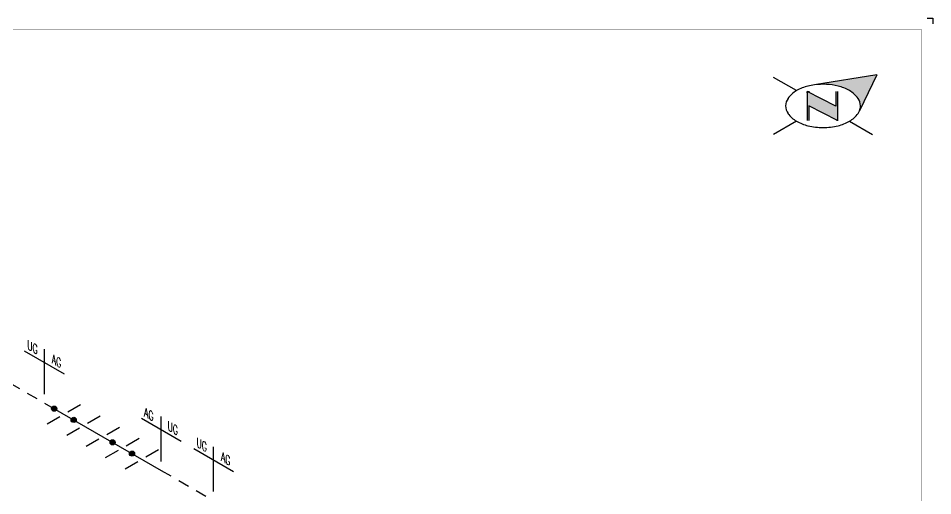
# Model space of a CAD drawing. Header units: inches. Extents: x 0 to 17.2, y 0 to 11.2.
# Drawn here: x 7.08 to 17.25, y 5.93 to 11.25 of the extents above; entities that cross this region are included whole.
import ezdxf
from ezdxf.enums import TextEntityAlignment as Align

# ---------------------------------------------------------------- set-up
doc = ezdxf.new("R2010")
doc.units = ezdxf.units.IN
doc.header["$MEASUREMENT"] = 0
doc.linetypes.add('HIDDEN2', pattern=[0.1875, 0.125, -0.0625])
for name, color, linetype in [('BORDER', 3, 'Continuous'), ('FITTINGS', 4, 'Continuous'), ('PIPE-ANNO', 150, 'HIDDEN2'), ('TEXT', 7, 'Continuous'), ('WELD POINTS', 41, 'Continuous')]:
    doc.layers.add(name, color=color, linetype=linetype)
doc.layers.add('PIPE', color=7, linetype='Continuous', lineweight=30)
doc.styles.add('PART_Standard', font='romans', dxfattribs={"width": 0.8, "height": 0.09})

# ---------------------------------------------------------------- blocks, each defined once
blk = doc.blocks.new('north2')
at = {"layer": 'BORDER'}
for points in [[(-0.706, -0.767, -0.156851), (-0.679, -0.851, -0.095667), (-0.689, -0.905), (-0.495, -0.504), (-1.19, -0.617, -0.092194), (-0.928, -0.631, -0.072341), (-0.801, -0.681, -0.106617)], [(-0.938, -1.011), (-0.936, -1.009), (-0.936, -0.691), (-0.952, -0.691), (-0.952, -0.853), (-1.27, -0.691), (-1.27, -0.707), (-1.27, -1.012), (-1.254, -1.012), (-1.254, -0.849)]]:
    blk.add_hatch(color=7, dxfattribs=at).paths.add_polyline_path(points)
at = {"layer": 'BORDER', "color": 7}
for p, q in [((-0.495, -0.504), (-1.19, -0.617)), ((-0.495, -0.504), (-0.689, -0.905)), ((-1.389, -0.681), (-1.646, -0.533)), ((-1.27, -0.691), (-1.27, -1.012)), ((-0.952, -0.853), (-1.27, -0.691)), ((-1.27, -0.707), (-1.27, -0.691)), ((-1.262, -0.691), (-1.246, -0.691)), ((-0.952, -0.691), (-0.952, -0.853)), ((-0.936, -0.691), (-0.936, -1.012)), ((-0.936, -1.012), (-1.254, -0.849)), ((-1.254, -0.849), (-1.254, -1.012)), ((-1.26, -1.011), (-1.262, -1.009)), ((-0.928, -1.012), (-0.944, -1.012)), ((-1.389, -1.021), (-1.646, -1.169)), ((-0.801, -1.021), (-0.544, -1.169))]:
    blk.add_line(p, q, dxfattribs=at)
for centre, radius, start, end in [((-1.238, -0.944), 0.304, 120, 144.3429), ((-1.152, -1.093), 0.476, 103.4495, 120), ((-1.095, -1.329), 0.719, 97.6203, 103.4495), ((-1.095, -1.329), 0.719, 76.5505, 97.6203), ((-1.039, -1.093), 0.476, 60, 76.5505), ((-0.953, -0.944), 0.304, 35.6571, 60), ((-1.367, -0.851), 0.144, 144.3429, 180), ((-0.823, -0.851), 0.144, 360, 35.6571), ((-1.367, -0.851), 0.144, 180, 215.6571), ((-0.823, -0.851), 0.144, 324.3429, 337.5547), ((-0.823, -0.851), 0.144, 337.5796, 360), ((-1.238, -0.758), 0.304, 215.6571, 240), ((-0.953, -0.758), 0.304, 300, 324.3429), ((-1.152, -0.609), 0.476, 240, 256.5505), ((-1.095, -0.373), 0.719, 256.5505, 270), ((-1.095, -0.373), 0.719, 270, 283.4495), ((-1.039, -0.609), 0.476, 283.4495, 300)]:
    blk.add_arc(centre, radius, start, end, dxfattribs=at)
blk = doc.blocks.new('A$C6804a2e5')
blk.add_blockref('north2', (0, 0))
blk = doc.blocks.new('A$C860dd1f6')
at = {"layer": 'PIPE'}
blk.add_blockref('A$C6804a2e5', (0, 0), dxfattribs=at)
blk = doc.blocks.new('Border')
at = {"layer": 'BORDER', "const_width": 0.005}
blk.add_lwpolyline([(0.25, 0.25), (17.25, 0.25), (17.25, 11.25), (0.25, 11.25)], close=True, dxfattribs=at)
blk = doc.blocks.new('4_SUPPORT_I-BEAM_30')
at = {"color": 0, "linetype": 'ByBlock', "lineweight": -2}
for p, q in [((-0.044, 0.025), (-0.186, 0.107)), ((0.186, -0.107), (0.044, -0.025))]:
    blk.add_line(p, q, dxfattribs=at)
blk = doc.blocks.new('2_WELD_SINGLE_00')
at = {"linetype": 'ByBlock', "lineweight": -2}
h = blk.add_hatch(color=0, dxfattribs=at)
edge = h.paths.add_edge_path()
edge.add_arc((0, 0), 0.0286, 0, 360)
at = {"color": 0, "linetype": 'ByBlock', "lineweight": -2}
blk.add_circle((0, 0), 0.0286, dxfattribs=at)
blk = doc.blocks.new('*U95')
at = {"layer": 'PIPE-ANNO', "linetype": 'Continuous'}
for p, q in [((0.221, 0.322), (-0.221, 0.577)), ((0, 0.1), (0, 0.6))]:
    blk.add_line(p, q, dxfattribs=at)
at = {"layer": 'TEXT', "style": 'PART_Standard', "oblique": 330, "width": 0.8}
blk.add_attdef('SPEC_2_330/330', text='', height=0.09, rotation=330, dxfattribs=at).set_placement((0.186, 0.385), align=Align.RIGHT)
blk.add_attdef('SPEC_1_330/330', (-0.191, 0.603), '', height=0.09, rotation=330, dxfattribs=at)

msp = doc.modelspace()

# ---------------------------------------------------------------- linework, layer by layer
for p, q in [((17.188, 11.25), (17.25, 11.25)), ((17.25, 11.25), (17.25, 11.188))]:
    msp.add_line(p, q)
at = {"layer": 'PIPE', "linetype": 'HIDDEN2'}
for p, q in [((6.785, 7.302), (7.368, 6.966)), ((8.667, 6.216), (9.25, 5.879))]:
    msp.add_line(p, q, dxfattribs=at)
at = {"layer": 'PIPE'}
msp.add_line((7.368, 6.966), (8.667, 6.216), dxfattribs=at)

# ---------------------------------------------------------------- block references
at = {"layer": 'BORDER'}
for name, p in [('Border', (-0.125, -0.125)), ('A$C860dd1f6', (17.125, 11.125))]:
    msp.add_blockref(name, p, dxfattribs=at)
at = {"layer": 'FITTINGS', "xscale": -1}
for p in [(7.584, 6.841), (7.801, 6.716), (8.017, 6.591), (8.234, 6.466), (8.45, 6.341)]:
    msp.add_blockref('4_SUPPORT_I-BEAM_30', p, dxfattribs=at)
at = {"layer": 'PIPE-ANNO'}
for p, values in [((7.368, 6.966), {'SPEC_2_330/330': 'AG', 'SPEC_1_330/330': 'UG'}), ((8.667, 6.216), {'SPEC_2_330/330': 'UG', 'SPEC_1_330/330': 'AG'}), ((9.25, 5.879), {'SPEC_2_330/330': 'AG', 'SPEC_1_330/330': 'UG'})]:
    msp.add_blockref('*U95', p, dxfattribs=at).add_auto_attribs(values)
at = {"layer": 'WELD POINTS'}
for p in [(7.476, 6.903), (7.693, 6.778), (8.126, 6.528), (8.342, 6.403)]:
    msp.add_blockref('2_WELD_SINGLE_00', p, dxfattribs=at)

doc.saveas('drawing.dxf')
